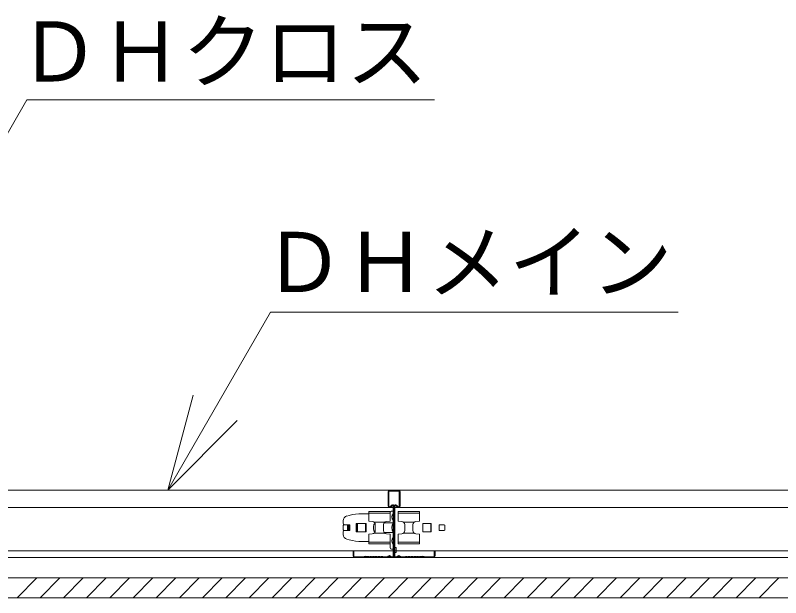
# Model space of a CAD drawing. Units: millimetres at full size, sheet at 1:20; details may follow other scales. Extents: x -4155 to 4045, y -2866 to 2834.
# Drawn here: x 216.3 to 683, y 884 to 1239 of the extents above; entities that cross this region are included whole.
import ezdxf
from ezdxf.enums import TextEntityAlignment as Align

# ---------------------------------------------------------------- set-up
doc = ezdxf.new("R2010")
doc.units = ezdxf.units.MM
doc.header["$LTSCALE"] = 20
for name, color, linetype, lineweight in [('1-0_断面', 7, 'Continuous', 9), ('1-2_文字', 7, 'Continuous', 9), ('1-3_ＤＨクロス', 7, 'Continuous', 9)]:
    doc.layers.add(name, color=color, linetype=linetype, lineweight=lineweight)
doc.styles.add('ＭＳ ゴシック', font='')
doc.styles.get('ＭＳ ゴシック').set_extended_font_data('MS Gothic')

msp = doc.modelspace()

# ---------------------------------------------------------------- linework, layer by layer
at = {"layer": '1-0_断面'}
for p, q in [((-59.74, 949.49), (804.26, 949.49)), ((-61.74, 938.89), (804.26, 938.89)), ((418.48, 933.78), (419.9, 934.16)), ((427.67, 935.19), (431.76, 935.19)), ((431.76, 930.69), (431.76, 936.52)), ((444.76, 936.52), (431.76, 936.52)), ((444.76, 935.49), (431.76, 935.49)), ((444.76, 930.69), (444.76, 936.52)), ((445.76, 936.69), (446.76, 936.69)), ((449.76, 936.52), (449.76, 930.69)), ((449.76, 936.52), (462.76, 936.52)), ((449.76, 935.49), (462.76, 935.49)), ((416.26, 930.89), (416.26, 929.29)), ((424.16, 929.24), (424.66, 929.24)), ((424.16, 924.14), (424.16, 929.24)), ((424.65, 929.19), (424.65, 924.19)), ((429.76, 929.19), (424.65, 929.19)), ((424.66, 929.24), (424.66, 924.14)), ((430.16, 929.24), (424.66, 929.24)), ((424.87, 929.19), (424.87, 924.19)), ((429.76, 924.19), (429.76, 929.19)), ((430.16, 924.14), (430.16, 929.24)), ((431.76, 930.69), (433.93, 930.5)), ((441.39, 929.96), (435.13, 929.96)), ((441.14, 929.69), (446.76, 929.69)), ((444.76, 930.69), (442.58, 930.5)), ((449.76, 930.69), (451.93, 930.5)), ((453.13, 929.96), (459.39, 929.96)), ((464.76, 924.19), (464.76, 929.19)), ((464.76, 929.19), (469.86, 929.19)), ((469.64, 929.19), (469.64, 924.19)), ((469.76, 929.19), (469.76, 924.19)), ((469.86, 929.19), (469.86, 924.19)), ((416.26, 927.94), (416.26, 925.44)), ((416.26, 922.49), (416.26, 924.09)), ((416.76, 928.44), (419.76, 928.44)), ((416.76, 924.94), (419.76, 924.94)), ((417.06, 928.49), (420.26, 928.49)), ((417.06, 924.89), (420.26, 924.89)), ((418.76, 928.44), (418.76, 924.94)), ((419.26, 928.44), (419.26, 924.94)), ((419.76, 928.44), (419.76, 924.94)), ((420.26, 928.49), (420.26, 924.89)), ((424.66, 924.14), (424.16, 924.14)), ((424.65, 924.19), (429.76, 924.19)), ((424.66, 924.14), (430.16, 924.14)), ((434.76, 927.69), (434.76, 925.69)), ((435.76, 928.5), (435.76, 924.87)), ((440.76, 928.5), (440.76, 924.87)), ((453.76, 928.5), (453.76, 924.87)), ((458.76, 928.5), (458.76, 924.87)), ((469.86, 924.19), (464.76, 924.19)), ((477.76, 928.44), (474.76, 928.44)), ((474.76, 928.44), (474.76, 924.94)), ((477.76, 924.94), (474.76, 924.94)), ((478.26, 927.94), (478.26, 925.44)), ((418.48, 919.59), (419.9, 919.21)), ((431.76, 922.69), (433.93, 922.88)), ((431.76, 922.69), (431.76, 916.86)), ((441.39, 923.41), (435.13, 923.41)), ((441.14, 923.69), (446.76, 923.69)), ((444.76, 922.69), (442.58, 922.88)), ((444.76, 922.69), (444.76, 916.86)), ((449.76, 922.69), (451.93, 922.88)), ((449.76, 922.69), (449.76, 916.86)), ((453.13, 923.41), (459.39, 923.41)), ((427.67, 918.19), (431.76, 918.19)), ((444.76, 917.89), (431.76, 917.89)), ((444.76, 916.86), (431.76, 916.86)), ((444.76, 918.19), (444.76, 914.49)), ((449.76, 917.89), (462.76, 917.89)), ((449.76, 916.86), (462.76, 916.86)), ((3573.35, 912.49), (-149.9, 912.49)), ((445.76, 913.49), (446.76, 913.49)), ((446.76, 914.59), (448.46, 914.59)), ((-149.9, 908.49), (1721.26, 908.49)), ((-149.9, 895.99), (3573.35, 895.99)), ((217.36, 883.99), (229.36, 895.99)), ((231.5, 883.99), (243.5, 895.99)), ((245.64, 883.99), (257.64, 895.99)), ((259.78, 883.99), (271.78, 895.99)), ((273.92, 883.99), (285.92, 895.99)), ((288.07, 883.99), (300.07, 895.99)), ((302.21, 883.99), (314.21, 895.99)), ((316.35, 883.99), (328.35, 895.99)), ((330.49, 883.99), (342.49, 895.99)), ((344.63, 883.99), (356.63, 895.99)), ((358.78, 883.99), (370.78, 895.99)), ((372.92, 883.99), (384.92, 895.99)), ((387.06, 883.99), (399.06, 895.99)), ((401.2, 883.99), (413.2, 895.99)), ((415.35, 883.99), (427.35, 895.99)), ((429.49, 883.99), (441.49, 895.99)), ((443.63, 883.99), (455.63, 895.99)), ((457.77, 883.99), (469.77, 895.99)), ((471.91, 883.99), (483.91, 895.99)), ((486.06, 883.99), (498.06, 895.99)), ((500.2, 883.99), (512.2, 895.99)), ((514.34, 883.99), (526.34, 895.99)), ((528.48, 883.99), (540.48, 895.99)), ((542.62, 883.99), (554.62, 895.99)), ((556.77, 883.99), (568.77, 895.99)), ((570.91, 883.99), (582.91, 895.99)), ((585.05, 883.99), (597.05, 895.99)), ((599.19, 883.99), (611.19, 895.99)), ((613.33, 883.99), (625.33, 895.99)), ((627.48, 883.99), (639.48, 895.99)), ((641.62, 883.99), (653.62, 895.99)), ((655.76, 883.99), (667.76, 895.99)), ((669.9, 883.99), (681.9, 895.99)), ((-149.9, 883.99), (3573.35, 883.99))]:
    msp.add_line(p, q, dxfattribs=at)
for points in [[(462.76, 936.52), (462.76, 930.69), (460.58, 930.5)], [(462.76, 916.86), (462.76, 922.69), (460.58, 922.88)], [(446.76, 911.59), (448.46, 911.59), (448.46, 914.59)]]:
    msp.add_lwpolyline(points, dxfattribs=at)
for centre, radius, start, end in [((419.26, 930.89), 3, 105, 180), ((427.67, 905.19), 30, 90, 105), ((445.76, 935.69), 1, 90, 180), ((448.86, 933.19), 2.9, 136.3972, 223.6028), ((417.06, 929.29), 0.8, 180, 270), ((433.76, 928.5), 2, 0, 85), ((436.76, 927.69), 2, 125.7767, 180), ((442.76, 928.5), 2, 95, 180), ((451.98, 926.69), 6.03, 150.1372, 209.8628), ((451.76, 928.5), 2, 0, 85), ((460.76, 928.5), 2, 95, 180), ((416.76, 927.94), 0.5, 90, 180), ((416.76, 925.44), 0.5, 180, 270), ((417.06, 924.09), 0.8, 90, 180), ((433.76, 924.87), 2, 275, 0), ((436.76, 925.69), 2, 180, 234.2233), ((442.76, 924.87), 2, 180, 265), ((451.76, 924.87), 2, 275, 0), ((460.76, 924.87), 2, 180, 265), ((477.76, 927.94), 0.5, 0, 90), ((477.76, 925.44), 0.5, 270, 0), ((419.26, 922.49), 3, 180, 255), ((448.86, 918.69), 2.9, 136.3972, 223.6028), ((427.67, 948.19), 30, 255, 270), ((445.76, 914.49), 1, 180, 270)]:
    msp.add_arc(centre, radius, start, end, dxfattribs=at)
at = {"layer": '1-2_文字'}
for p, q in [((223.26, 1187.36), (85.93, 949.49)), ((223.26, 1187.36), (471.93, 1187.36)), ((371.86, 1058.02), (309.2, 949.49)), ((371.86, 1058.02), (620.52, 1058.02)), ((309.2, 949.49), (324.72, 1007.44)), ((309.2, 949.49), (351.62, 991.91))]:
    msp.add_line(p, q, dxfattribs=at)
at = {"layer": '1-3_ＤＨクロス'}
for p, q in [((443.61, 948.49), (443.61, 939.89)), ((444.11, 939.89), (444.11, 948.49)), ((444.61, 949.49), (449.91, 949.49)), ((444.61, 948.99), (449.91, 948.99)), ((450.41, 939.89), (450.41, 948.49)), ((450.91, 948.49), (450.91, 939.89)), ((444.98, 939.55), (445.72, 940.29)), ((445.31, 939.18), (446.07, 939.94)), ((446.76, 939.66), (446.76, 909.49)), ((447.26, 939.66), (447.26, 909.49)), ((447.26, 938.62), (447.26, 909.49)), ((447.76, 939.66), (447.76, 909.49)), ((449.2, 939.18), (448.44, 939.94)), ((449.53, 939.55), (448.79, 940.29)), ((422.26, 912.49), (422.76, 912.49)), ((422.26, 909.49), (422.26, 912.49)), ((422.76, 912.49), (422.76, 909.49)), ((472.26, 912.49), (471.76, 912.49)), ((471.76, 912.49), (471.76, 909.49)), ((472.26, 909.49), (472.26, 912.49)), ((423.26, 908.99), (428.98, 908.99)), ((423.26, 908.49), (428.98, 908.49)), ((429.26, 909.18), (429.12, 909.05)), ((429.61, 908.83), (429.48, 908.69)), ((429.9, 908.83), (430.03, 908.69)), ((430.39, 909.05), (430.25, 909.18)), ((430.69, 908.99), (430.53, 908.99)), ((430.69, 908.49), (430.53, 908.49)), ((431.82, 908.99), (432.39, 908.99)), ((431.82, 908.49), (432.39, 908.49)), ((433.52, 908.99), (434.09, 908.99)), ((434.09, 908.49), (433.52, 908.49)), ((435.22, 908.99), (435.79, 908.99)), ((435.79, 908.49), (435.22, 908.49)), ((436.92, 908.99), (437.49, 908.99)), ((436.92, 908.49), (437.49, 908.49)), ((438.62, 908.99), (439.19, 908.99)), ((439.19, 908.49), (438.62, 908.49)), ((443.2, 908.99), (440.32, 908.99)), ((440.32, 908.49), (443.19, 908.49)), ((443.51, 909.13), (443.67, 909.32)), ((444.05, 908.99), (443.89, 908.81)), ((444.66, 908.99), (444.82, 908.81)), ((445.2, 909.13), (445.04, 909.32)), ((446.26, 908.99), (445.51, 908.99)), ((445.51, 908.49), (446.26, 908.49)), ((448.26, 908.99), (449, 908.99)), ((449, 908.49), (448.26, 908.49)), ((449.31, 909.13), (449.47, 909.32)), ((449.85, 908.99), (449.69, 908.81)), ((450.46, 908.99), (450.62, 908.81)), ((451, 909.13), (450.84, 909.32)), ((451.31, 908.99), (454.19, 908.99)), ((454.19, 908.49), (451.32, 908.49)), ((455.89, 908.99), (455.32, 908.99)), ((455.32, 908.49), (455.89, 908.49)), ((457.59, 908.99), (457.02, 908.99)), ((457.02, 908.49), (457.59, 908.49)), ((459.29, 908.99), (458.72, 908.99)), ((458.72, 908.49), (459.29, 908.49)), ((460.99, 908.99), (460.42, 908.99)), ((460.42, 908.49), (460.99, 908.49)), ((462.69, 908.99), (462.12, 908.99)), ((462.12, 908.49), (462.69, 908.49)), ((463.82, 908.99), (463.98, 908.99)), ((463.82, 908.49), (463.98, 908.49)), ((464.12, 909.05), (464.26, 909.18)), ((464.61, 908.83), (464.48, 908.69)), ((464.9, 908.83), (465.03, 908.69)), ((465.25, 909.18), (465.39, 909.05)), ((471.26, 908.99), (465.53, 908.99)), ((471.26, 908.49), (465.53, 908.49))]:
    msp.add_line(p, q, dxfattribs=at)
for centre, radius, start, end in [((444.61, 948.49), 1, 90, 180), ((444.61, 948.49), 0.5, 90, 180), ((449.91, 948.49), 1, 0, 90), ((449.91, 948.49), 0.5, 0, 90), ((444.61, 939.89), 1, 180, 315), ((444.61, 939.89), 0.5, 180, 317.848), ((446.36, 939.66), 0.9, 0, 135), ((446.36, 939.66), 0.4, 0, 135), ((448.16, 939.66), 0.9, 45, 180), ((448.16, 939.66), 0.4, 45, 180), ((449.91, 939.89), 1, 225, 0), ((449.91, 939.89), 0.5, 222.152, 0), ((423.26, 909.49), 1, 180, 270), ((423.26, 909.49), 0.5, 180, 270), ((428.98, 909.19), 0.2, 270, 315), ((428.98, 909.19), 0.7, 270, 315), ((429.76, 908.69), 0.7, 45, 135), ((429.76, 908.69), 0.2, 45, 135), ((430.53, 909.19), 0.7, 225, 270), ((430.53, 909.19), 0.2, 225, 270), ((430.69, 909.19), 0.2, 270, 308.9424), ((430.69, 909.19), 0.7, 270, 308.9424), ((431.26, 908.49), 0.7, 51.0576, 128.9424), ((431.26, 908.49), 0.2, 53.1301, 128.9424), ((431.82, 909.19), 0.7, 231.0576, 270), ((431.82, 909.19), 0.2, 231.0576, 270), ((432.39, 909.19), 0.2, 270, 308.9424), ((432.39, 909.19), 0.7, 270, 308.9424), ((432.96, 908.49), 0.7, 51.0576, 128.9424), ((432.96, 908.49), 0.2, 51.0576, 126.8699), ((433.52, 909.19), 0.7, 231.0576, 270), ((433.52, 909.19), 0.2, 231.0576, 270), ((434.09, 909.19), 0.2, 270, 308.9424), ((434.09, 909.19), 0.7, 270, 308.9424), ((434.66, 908.49), 0.7, 51.0576, 128.9424), ((434.66, 908.49), 0.2, 51.0576, 126.8699), ((435.22, 909.19), 0.7, 231.0576, 270), ((435.22, 909.19), 0.2, 231.0576, 270), ((435.79, 909.19), 0.2, 270, 308.9424), ((435.79, 909.19), 0.7, 270, 308.9424), ((436.36, 908.49), 0.7, 51.0576, 128.9424), ((436.36, 908.49), 0.2, 51.0576, 126.8699), ((436.92, 909.19), 0.7, 231.0576, 270), ((436.92, 909.19), 0.2, 231.0576, 270), ((437.49, 909.19), 0.2, 270, 308.9424), ((437.49, 909.19), 0.7, 270, 308.9424), ((438.06, 908.49), 0.7, 51.0576, 128.9424), ((438.06, 908.49), 0.2, 51.0576, 126.8699), ((438.62, 909.19), 0.7, 231.0576, 270), ((438.62, 909.19), 0.2, 231.0576, 270), ((439.19, 909.19), 0.2, 270, 308.9424), ((439.19, 909.19), 0.7, 270, 308.9424), ((439.76, 908.49), 0.7, 51.0576, 128.9424), ((439.76, 908.49), 0.2, 51.0576, 126.8699), ((440.32, 909.19), 0.7, 231.0576, 270), ((440.32, 909.19), 0.2, 231.0576, 270), ((443.2, 909.39), 0.4, 270, 320), ((443.2, 909.39), 0.9, 270, 320), ((444.36, 908.74), 0.9, 40, 140), ((444.36, 908.74), 0.4, 40, 140), ((445.51, 909.39), 0.9, 220, 270), ((445.51, 909.39), 0.4, 220, 270), ((446.26, 909.49), 1, 270, 0), ((446.26, 909.49), 0.5, 270, 0), ((448.26, 909.49), 1, 180, 270), ((448.26, 909.49), 0.5, 180, 270), ((449, 909.39), 0.4, 270, 320), ((449, 909.39), 0.9, 270, 320), ((450.16, 908.74), 0.9, 40, 140), ((450.16, 908.74), 0.4, 40, 140), ((451.31, 909.39), 0.9, 220, 270), ((451.31, 909.39), 0.4, 220, 270), ((454.19, 909.19), 0.2, 270, 308.9424), ((454.19, 909.19), 0.7, 270, 308.9424), ((454.76, 908.49), 0.7, 51.0576, 128.9424), ((454.76, 908.49), 0.2, 53.1301, 128.9424), ((455.32, 909.19), 0.7, 231.0576, 270), ((455.32, 909.19), 0.2, 231.0576, 270), ((455.89, 909.19), 0.2, 270, 308.9424), ((455.89, 909.19), 0.7, 270, 308.9424), ((456.46, 908.49), 0.7, 51.0576, 128.9424), ((456.46, 908.49), 0.2, 53.1301, 128.9424), ((457.02, 909.19), 0.7, 231.0576, 270), ((457.02, 909.19), 0.2, 231.0576, 270), ((457.59, 909.19), 0.2, 270, 308.9424), ((457.59, 909.19), 0.7, 270, 308.9424), ((458.16, 908.49), 0.7, 51.0576, 128.9424), ((458.16, 908.49), 0.2, 53.1301, 128.9424), ((458.72, 909.19), 0.7, 231.0576, 270), ((458.72, 909.19), 0.2, 231.0576, 270), ((459.29, 909.19), 0.2, 270, 308.9424), ((459.29, 909.19), 0.7, 270, 308.9424), ((459.86, 908.49), 0.7, 51.0576, 128.9424), ((459.86, 908.49), 0.2, 53.1301, 128.9424), ((460.42, 909.19), 0.7, 231.0576, 270), ((460.42, 909.19), 0.2, 231.0576, 270), ((460.99, 909.19), 0.2, 270, 308.9424), ((460.99, 909.19), 0.7, 270, 308.9424), ((461.56, 908.49), 0.7, 51.0576, 128.9424), ((461.56, 908.49), 0.2, 53.1301, 128.9424), ((462.12, 909.19), 0.7, 231.0576, 270), ((462.12, 909.19), 0.2, 231.0576, 270), ((462.69, 909.19), 0.2, 270, 308.9424), ((462.69, 909.19), 0.7, 270, 308.9424), ((463.26, 908.49), 0.7, 51.0576, 128.9424), ((463.26, 908.49), 0.2, 51.0576, 126.8699), ((463.82, 909.19), 0.7, 231.0576, 270), ((463.82, 909.19), 0.2, 231.0576, 270), ((463.98, 909.19), 0.2, 270, 315), ((463.98, 909.19), 0.7, 270, 315), ((464.76, 908.69), 0.7, 45, 135), ((464.76, 908.69), 0.2, 45, 135), ((465.53, 909.19), 0.7, 225, 270), ((465.53, 909.19), 0.2, 225, 270), ((471.26, 909.49), 1, 270, 0), ((471.26, 909.49), 0.5, 270, 0)]:
    msp.add_arc(centre, radius, start, end, dxfattribs=at)

# ---------------------------------------------------------------- texts
at = {"layer": '1-2_文字', "style": 'ＭＳ ゴシック'}
for s, p in [('ＤＨクロス', (217.89, 1187.61)), ('ＤＨメイン', (367.06, 1059.26))]:
    msp.add_text(s, height=36.66, dxfattribs=at).set_placement(p, align=Align.BOTTOM_LEFT)

doc.saveas('drawing.dxf')
